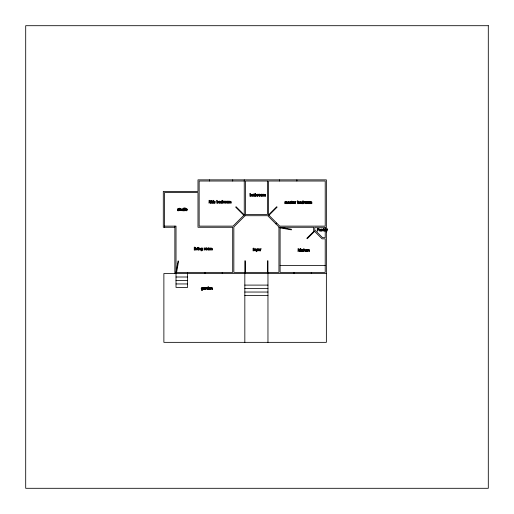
<?xml version="1.0" encoding="UTF-8"?>
<svg xmlns="http://www.w3.org/2000/svg" width="514" height="514" viewBox="0 0 514 514"><rect width="100%" height="100%" fill="white"/><g stroke="black" fill="none" stroke-linecap="round" stroke-linejoin="round"><path stroke-width="0.77" d="M176.019 272.381L178.03 260.996L178.596 261.093L176.591 272.484L176.019 272.381L232.688 272.381L232.688 227.278L197.993 227.278L197.993 192.583L164.454 192.583L164.454 227.278M280.104 227.278L280.001 227.85L291.393 229.861L291.496 229.289L280.104 227.278L280.104 272.381L325.208 272.381L325.208 238.843L322.079 238.843L313.643 230.413L313.643 227.278L278.948 227.278M244.253 179.861L244.253 214.897L233.028 226.121L199.149 226.121L199.149 181.018L244.253 181.018M268.539 214.897L268.539 181.018L325.208 181.018L325.208 226.121L279.764 226.121L268.539 214.897L276.718 206.718L277.123 207.129L268.95 215.308M275.902 223.892L276.718 223.076M314.183 230.947L306.819 238.31L307.231 238.714L314.587 231.358M164.454 226.121L176.019 226.121L176.019 287.416L187.584 287.416L187.584 272.381M174.863 227.278L163.298 227.278L163.298 191.426L197.993 191.426L197.993 179.861L326.364 179.861L326.364 342.35L163.876 342.35L163.876 273.538L326.364 273.538M280.104 265.442L325.208 265.442M176.019 277.007L187.584 277.007M176.019 280.477L187.584 280.477M176.019 283.946L187.584 283.946M244.831 285.103L267.961 285.103M244.831 288.572L267.961 288.572M244.831 292.042L267.961 292.042M244.831 295.511L267.961 295.511M308.079 201.565L307.68 201.565A0.822 0.822 0 0 0 307.211 201.835L307.096 203.274L308.079 203.711A0.816 0.816 0 0 0 308.548 203.441L308.548 201.835M306.023 201.565L305.631 201.565A0.822 0.822 0 0 0 305.155 201.835L305.04 203.274L306.023 203.711A0.816 0.816 0 0 0 306.492 203.441L306.492 201.835M208.498 247.979L208.106 247.979A0.822 0.822 0 0 0 207.63 248.249L207.515 249.688L208.498 250.119A0.816 0.816 0 0 0 208.967 249.855L208.967 248.243M206.448 247.979L206.05 247.979A0.822 0.822 0 0 0 205.581 248.249L205.465 249.688L206.448 250.119A0.816 0.816 0 0 0 206.917 249.855L206.917 248.243M244.253 214.897L236.074 206.718L235.669 207.129L243.842 215.308M311.33 272.381L311.33 273.538M296.874 179.861L296.874 181.018M293.982 272.381L293.982 273.538M279.526 179.861L279.526 181.018M267.961 342.35L267.961 260.816L267.383 260.816L267.383 272.381M245.409 272.381L245.409 260.816L244.831 260.816L244.831 342.35M232.688 179.861L232.688 181.018M222.279 272.381L222.279 273.538M209.558 179.861L209.558 181.018M204.932 272.381L204.932 273.538M174.863 226.121L174.863 273.538M206.345 247.979A0.822 0.822 0 0 1 206.821 248.249M208.395 247.979A0.822 0.822 0 0 1 208.87 248.249M305.92 201.565A0.822 0.822 0 0 1 306.395 201.835M307.976 201.565A0.822 0.822 0 0 1 308.451 201.835M218.135 202.175C217.184 204.72 217.075 199.67 218.135 202.175M251.327 195.262C250.369 197.806 250.26 192.75 251.327 195.262M298.891 202.632C297.934 205.176 297.824 200.126 298.891 202.632M302.303 250.286C302.142 251.642 304.744 251.102 302.508 251.468A0.797 0.797 0 0 1 302.091 251.121L302.2 249.656L303.504 249.534C303.748 250.331 302.232 249.123 302.303 250.286M202.426 249.843L202.066 250.723L200.89 250.774C204.231 249.843 198.642 250.234 201.398 247.979A0.925 0.925 0 0 1 202.079 248.108L202.426 248.018L202.426 249.843M202.972 289.318L202.619 290.192L201.443 290.243C204.784 289.311 199.194 289.703 201.951 287.448A0.925 0.925 0 0 1 202.625 287.577L202.972 287.487L202.972 289.318M187.269 209.738L187.019 210.541A0.816 0.816 0 0 1 186.55 210.804L185.567 210.374L185.682 208.935A0.822 0.822 0 0 1 186.152 208.665L186.55 208.665A0.816 0.816 0 0 1 187.019 208.935L187.269 209.738M218.495 202.15L217.975 203.197L216.767 203.216L216.767 200.344L217.114 200.344C216.323 201.983 218.778 200.376 218.495 202.15M225.993 202.182L225.742 202.991A0.816 0.816 0 0 1 225.273 203.255L224.29 202.818L224.406 201.379A0.822 0.822 0 0 1 224.875 201.115L225.273 201.115A0.816 0.816 0 0 1 225.742 201.379L225.993 202.182M228.049 202.182L227.792 202.991A0.816 0.816 0 0 1 227.323 203.255L226.34 202.818L226.456 201.379A0.822 0.822 0 0 1 226.931 201.115L227.323 201.115A0.816 0.816 0 0 1 227.798 201.379L228.049 202.182M251.68 195.23L251.16 196.277L249.952 196.297L249.952 193.425L250.299 193.425C249.515 195.069 251.963 193.457 251.68 195.23M253.094 248.596L253.087 250.903L253.434 250.903L253.434 249.129L253.993 248.84C253.106 248.892 254.636 247.195 253.094 248.596M255.946 249.868L255.696 250.678A0.816 0.816 0 0 1 255.227 250.941L254.244 250.504L254.359 249.065A0.822 0.822 0 0 1 254.835 248.802L255.227 248.802A0.816 0.816 0 0 1 255.696 249.065L255.946 249.868M260.457 195.269L260.206 196.072A0.816 0.816 0 0 1 259.737 196.335L258.754 195.905L258.87 194.465A0.822 0.822 0 0 1 259.345 194.196L259.737 194.196A0.816 0.816 0 0 1 260.206 194.465L260.457 195.269M262.513 195.269L262.262 196.072A0.816 0.816 0 0 1 261.793 196.335L260.81 195.905L260.926 194.465A0.822 0.822 0 0 1 261.395 194.196L261.793 194.196A0.816 0.816 0 0 1 262.262 194.465L262.513 195.269M299.244 202.606L298.724 203.647L297.516 203.666L297.516 200.794L297.863 200.794C297.079 202.439 299.527 200.833 299.244 202.606M182.496 209.5L182.688 210.547A0.662 0.662 0 0 0 183.08 210.811L184.205 210.766L184.205 207.894L183.858 207.894L183.858 208.787A0.938 0.938 0 0 0 183.177 208.665A0.81 0.81 0 0 0 182.74 208.935L182.496 209.5M211.678 201.944L211.877 202.998A0.662 0.662 0 0 0 212.269 203.255L213.394 203.216L213.394 200.344L213.047 200.344L213.047 201.237A0.938 0.938 0 0 0 212.366 201.115A0.81 0.81 0 0 0 211.929 201.385L211.678 201.944M206.699 288.283L206.898 289.331A0.662 0.662 0 0 0 207.29 289.588L208.414 289.549L208.414 286.677L208.067 286.677L208.067 287.57A0.938 0.938 0 0 0 207.38 287.448A0.81 0.81 0 0 0 206.949 287.718L206.699 288.283M208.787 288.29C208.08 290.378 211.941 289.022 209.808 289.292C207.367 288.669 212.809 288.251 209.526 287.448A0.855 0.855 0 0 0 209.037 287.731L208.787 288.29M218.726 201.957C218.02 204.045 221.881 202.683 219.748 202.959C217.306 202.336 222.748 201.912 219.465 201.115A0.855 0.855 0 0 0 218.977 201.392L218.726 201.957M220.718 201.944L220.917 202.998A0.662 0.662 0 0 0 221.309 203.255L222.433 203.216L222.433 200.344L222.087 200.344L222.087 201.237A0.938 0.938 0 0 0 221.399 201.115A0.81 0.81 0 0 0 220.969 201.385L220.718 201.944M258.06 249.643C257.36 251.731 261.208 250.369 259.082 250.646C256.64 250.022 262.082 249.598 258.799 248.802A0.855 0.855 0 0 0 258.311 249.078L258.06 249.643M292.858 202.413C292.145 204.495 296.006 203.139 293.873 203.416C291.432 202.786 296.874 202.368 293.59 201.565A0.855 0.855 0 0 0 293.102 201.848L292.858 202.413M299.482 202.413C298.769 204.495 302.63 203.139 300.497 203.416C298.056 202.786 303.504 202.368 300.215 201.565A0.855 0.855 0 0 0 299.726 201.848L299.482 202.413M301.474 202.4L301.667 203.448A0.662 0.662 0 0 0 302.059 203.711L303.183 203.666L303.183 200.794L302.836 200.794L302.836 201.687A0.938 0.938 0 0 0 302.155 201.572A0.81 0.81 0 0 0 301.718 201.835L301.474 202.4M305.804 250.228C305.091 252.316 308.953 250.96 306.819 251.23C304.378 250.607 309.826 250.189 306.537 249.386A0.855 0.855 0 0 0 306.048 249.669L305.804 250.228M319.014 229.186L318.616 229.919L317.646 230.079L317.646 231.107L317.279 231.107L317.279 228.357L318.545 228.447L319.014 229.186M177.452 209.153C178.628 210.354 178.506 210.245 177.433 210.644L178.307 210.804A0.784 0.784 0 0 0 178.718 210.631C179.804 209.68 176.643 209.32 178.371 208.967A1.073 1.073 0 0 1 178.827 209.179L178.21 208.658L177.452 209.153M213.792 201.597C214.961 202.799 214.846 202.689 213.766 203.088L214.646 203.255A0.784 0.784 0 0 0 215.051 203.075C216.143 202.131 212.976 201.771 214.704 201.411A1.073 1.073 0 0 1 215.167 201.623L214.544 201.102L213.792 201.597M289.922 202.053C291.097 203.255 290.982 203.146 289.902 203.544L290.783 203.705A0.784 0.784 0 0 0 291.187 203.531C292.273 202.58 289.112 202.22 290.84 201.867A1.073 1.073 0 0 1 291.297 202.079L290.68 201.559L289.922 202.053M185.824 209.391C186.074 212.584 187.783 207.733 185.824 209.391M205.722 248.699C205.973 251.899 207.682 247.041 205.722 248.699M207.772 248.699C208.029 251.899 209.738 247.041 207.772 248.699M224.547 201.835C224.798 205.028 226.507 200.177 224.547 201.835M226.597 201.835C226.854 205.028 228.563 200.177 226.597 201.835M259.011 194.915C259.268 198.115 260.977 193.264 259.011 194.915M254.501 249.521C254.758 252.715 256.467 247.864 254.501 249.521M261.067 194.915C261.318 198.115 263.027 193.264 261.067 194.915M305.297 202.291C305.554 205.484 307.263 200.633 305.297 202.291M307.353 202.291C307.603 205.484 309.312 200.633 307.353 202.291M182.875 209.41C183.119 212.481 184.61 207.701 182.875 209.41M212.057 201.861C212.308 204.925 213.798 200.145 212.057 201.861M207.078 288.193C207.328 291.258 208.819 286.484 207.078 288.193M221.097 201.861C221.348 204.925 222.838 200.145 221.097 201.861M301.853 202.31C302.097 205.382 303.588 200.601 301.853 202.31M203.358 288.752L203.332 288.952A0.707 0.707 0 0 0 203.441 289.331L204.977 289.549L204.848 287.686L203.499 287.532L204.63 288.193L203.358 288.752M251.924 195.5L251.899 195.699A0.707 0.707 0 0 0 252.008 196.078L253.537 196.297L253.415 194.433L252.066 194.279L253.196 194.941L251.924 195.5M287.924 202.869L287.898 203.069A0.707 0.707 0 0 0 288.007 203.448L289.543 203.666L289.414 201.809L288.071 201.649L289.196 202.31L287.924 202.869M319.213 230.311L319.188 230.503A0.707 0.707 0 0 0 319.297 230.882L320.832 231.107L320.704 229.244L319.355 229.083L320.485 229.745L319.213 230.311M201.09 248.705C201.366 251.616 202.805 247.054 201.09 248.705M201.642 288.174C201.912 291.085 203.358 286.523 201.642 288.174M203.711 288.791L204.238 289.266L204.63 288.47L203.711 288.791M252.278 195.538L252.804 196.02L253.196 195.217L252.278 195.538M288.283 202.908L288.804 203.39L289.196 202.587L288.283 202.908M318.635 229.193L317.646 229.764L317.646 228.672L318.635 229.193M319.573 230.343L320.093 230.825L320.485 230.021L319.573 230.343M219.118 201.726C220.422 202.985 220.185 200.544 219.118 201.726M209.179 288.058C210.483 289.324 210.245 286.876 209.179 288.058M258.452 249.412C259.756 250.671 259.519 248.23 258.452 249.412M293.243 202.175C294.554 203.441 294.316 200.993 293.243 202.175M299.868 202.175C301.178 203.441 300.941 200.993 299.868 202.175M306.19 249.997C307.5 251.262 307.263 248.815 306.19 249.997M197.241 248.018L196.682 249.611L196.117 248.018L195.738 248.018L196.515 250.08L197.601 248.018L197.241 248.018M257.565 248.84L257.006 250.363L256.068 248.84L256.814 250.8L256.447 251.661L256.814 251.661L257.925 248.84L257.565 248.84M327.315 229.045L326.75 230.568L325.812 229.045L326.563 231.004L326.197 231.865L326.563 231.865L327.675 229.045L327.315 229.045M210.22 201.154L209.404 202.021L209.404 200.344L209.057 200.344L209.057 203.216L209.539 202.22L210.766 203.216L209.802 202.015L210.65 201.154L210.22 201.154M299.225 249.425L298.409 250.299L298.409 248.615L298.062 248.615L298.062 251.487L298.55 250.491L299.771 251.487L298.814 250.286L299.656 249.425L299.225 249.425M245.069 215.713L233.844 226.944L233.844 272.381L278.948 272.381L278.948 226.944L267.723 215.713L245.069 215.713M230.009 201.295L228.402 201.154L228.402 203.216L228.749 203.216L228.749 201.674L229.225 201.424L229.572 203.216L229.919 203.216C228.974 201.025 231.737 200.923 230.741 203.216L231.088 203.216L231.043 201.507L230.009 201.295M264.472 194.382L262.866 194.234L262.866 196.297L263.219 196.297L263.219 194.755L263.695 194.51L264.042 196.297L264.389 196.297C263.444 194.106 266.207 194.009 265.211 196.297L265.558 196.297L265.513 194.588L264.472 194.382M211.183 248.166L209.577 248.018L209.577 250.08L209.924 250.08L209.924 248.538L210.399 248.294L210.746 250.08L211.093 250.08C210.149 247.889 212.912 247.793 211.916 250.08L212.263 250.08L212.218 248.371L211.183 248.166M286.478 201.751L284.872 201.604L284.872 203.666L285.219 203.666L285.219 202.131L285.694 201.88L286.041 203.666L286.388 203.666C285.443 201.475 288.206 201.379 287.21 203.666L287.557 203.666L287.512 201.957L286.478 201.751M310.764 201.751L309.158 201.604L309.158 203.666L309.505 203.666L309.505 202.131L309.981 201.88L310.327 203.666L310.674 203.666C309.73 201.475 312.493 201.379 311.497 203.666L311.844 203.666L311.799 201.957L310.764 201.751M223.41 201.642L223.282 203.216L222.935 203.216L222.935 201.154L223.751 201.167A0.675 0.675 0 0 1 224.027 201.16L223.41 201.642M257.874 194.729L257.745 196.297L257.398 196.297L257.398 194.234L258.221 194.253A0.675 0.675 0 0 1 258.491 194.247L257.874 194.729M204.585 248.513L204.456 250.08L204.109 250.08L204.109 248.018L204.925 248.037A0.675 0.675 0 0 1 205.202 248.031L204.585 248.513M295.447 202.098L295.319 203.666L294.972 203.666L294.972 201.604L295.788 201.623A0.675 0.675 0 0 1 296.064 201.617L295.447 202.098M304.159 202.098L304.031 203.666L303.684 203.666L303.684 201.604L304.506 201.623A0.675 0.675 0 0 1 304.776 201.617L304.159 202.098M205.934 287.981L205.812 289.549L205.465 289.549L205.465 287.487L206.281 287.506A0.675 0.675 0 0 1 206.557 287.499L205.934 287.981M260.656 249.329L260.527 250.903L260.18 250.903L260.18 248.84L260.996 248.853A0.675 0.675 0 0 1 261.273 248.847L260.656 249.329M325.169 229.533L325.041 231.107L324.694 231.107L324.694 229.045L325.51 229.058A0.675 0.675 0 0 1 325.786 229.051L325.169 229.533M255.792 194.343L255.291 193.425L255.291 196.297L255.638 196.297L255.638 194.755L256.178 194.51L256.91 196.297L256.814 194.491L255.792 194.343M199.226 248.127L198.725 248.018L198.725 250.08L199.072 250.08L199.072 248.538L199.612 248.294L200.351 250.08L200.254 248.275L199.226 248.127M211.408 287.596L210.907 287.487L210.907 289.549L211.254 289.549L211.254 288.007L211.787 287.763L212.526 289.549L212.43 287.744L211.408 287.596M321.822 229.148L321.321 229.045L321.321 231.107L321.668 231.107L321.668 229.565L322.201 229.315L322.94 231.107L322.843 229.295L321.822 229.148M304.32 249.534L303.819 248.615L303.819 251.487L304.166 251.487L304.166 249.945L304.706 249.701L305.438 251.487L305.342 249.682L304.32 249.534M308.419 249.534L307.918 249.425L307.918 251.487L308.265 251.487L308.265 249.945L308.798 249.701L309.537 251.487L309.441 249.682L308.419 249.534M181.77 210.541L180.6 210.534L180.498 208.703L181.236 210.496L181.77 210.245L181.77 208.703L182.117 208.703L182.117 210.766L181.77 210.541M180.234 210.438L179.662 210.374L179.617 208.992L180.253 208.703L179.617 208.703L179.27 208.112C178.872 208.613 179.129 211.697 180.253 210.438M255.015 195.969L254.443 195.905L254.398 194.523L255.034 194.234L254.398 194.234L254.051 193.643C253.62 194.157 253.967 197.235 255.015 195.969M292.704 203.338L292.132 203.274L292.087 201.893L292.723 201.604L292.087 201.604L291.74 201.013C291.342 201.514 291.599 204.598 292.723 203.338M324.418 230.773L323.846 230.709L323.794 229.328L324.437 229.045L323.794 229.045L323.447 228.447C323.023 228.961 323.364 232.039 324.418 230.773M301.802 251.16L301.23 251.095L301.178 249.714L301.821 249.425L301.178 249.425L300.831 248.834C300.433 249.335 300.696 252.413 301.821 251.16M488.3 25.7L25.7 25.7L25.7 488.3L488.3 488.3L488.3 25.7M267.383 181.018L245.409 181.018L245.409 214.556L267.383 214.556L267.383 181.018M211.318 200.447L210.926 200.807L211.318 200.447M211.293 201.154L210.946 201.154L210.946 203.216L211.293 203.216L211.293 201.154M185.085 208.003L184.693 208.363L185.085 208.003M185.066 208.703L184.719 208.703L184.719 210.766L185.066 210.766L185.066 208.703M325.208 227.278L314.799 227.278L314.799 229.931L322.554 237.686L325.208 237.686L325.208 227.278M194.607 247.208L194.26 247.208L194.26 250.08L194.607 250.08L194.607 247.208M195.493 247.311L195.102 247.671L195.493 247.311M198.243 247.311L197.845 247.671L198.243 247.311M195.468 248.018L195.121 248.018L195.121 250.08L195.468 250.08L195.468 248.018M198.218 248.018L197.871 248.018L197.871 250.08L198.218 250.08L198.218 248.018M300.324 248.718L299.932 249.078L300.324 248.718M300.298 249.425L299.951 249.425L299.951 251.487L300.298 251.487L300.298 249.425"/></g></svg>
